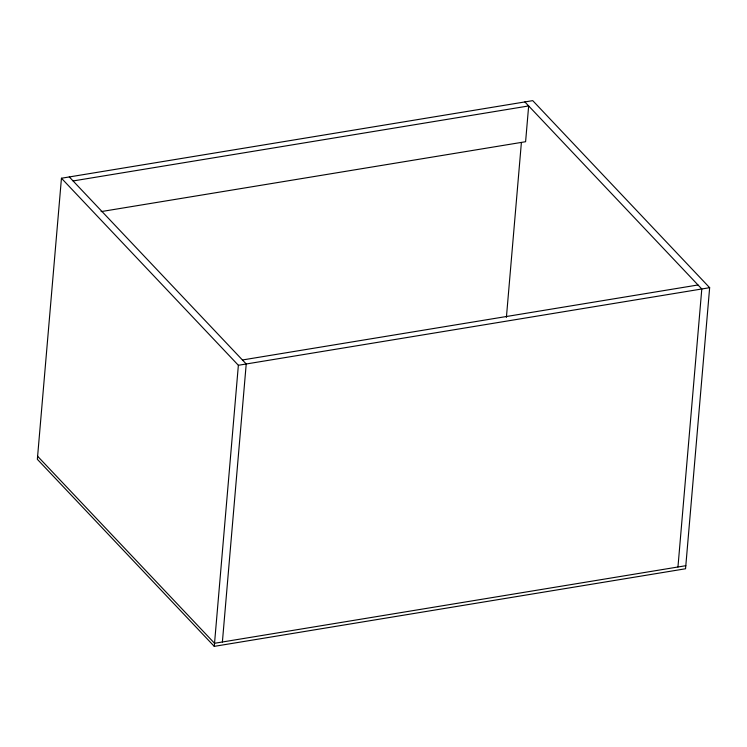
<?xml version="1.0" encoding="UTF-8"?>
<svg xmlns="http://www.w3.org/2000/svg" width="747" height="747" viewBox="0 0 747 747"><rect width="100%" height="100%" fill="white"/><g stroke="black" fill="none" stroke-linecap="round" stroke-linejoin="round"><path stroke-width="1.12" d="M61.45 178.234L37.35 459.312L214.268 646.36L685.55 568.766L709.65 287.688L532.732 100.64L61.45 178.234L238.368 365.283L214.268 646.36M222.391 642L246.221 363.985L69.303 176.946M506.401 317.391L521.397 142.481M677.959 566.992L701.797 288.986L524.87 101.937M73.094 180.951L528.661 105.943L525.599 141.715L101.088 211.606M242.43 359.979L698.006 284.971M238.368 365.283L709.65 287.688M685.821 565.703L214.538 643.288L37.611 456.249"/></g></svg>
